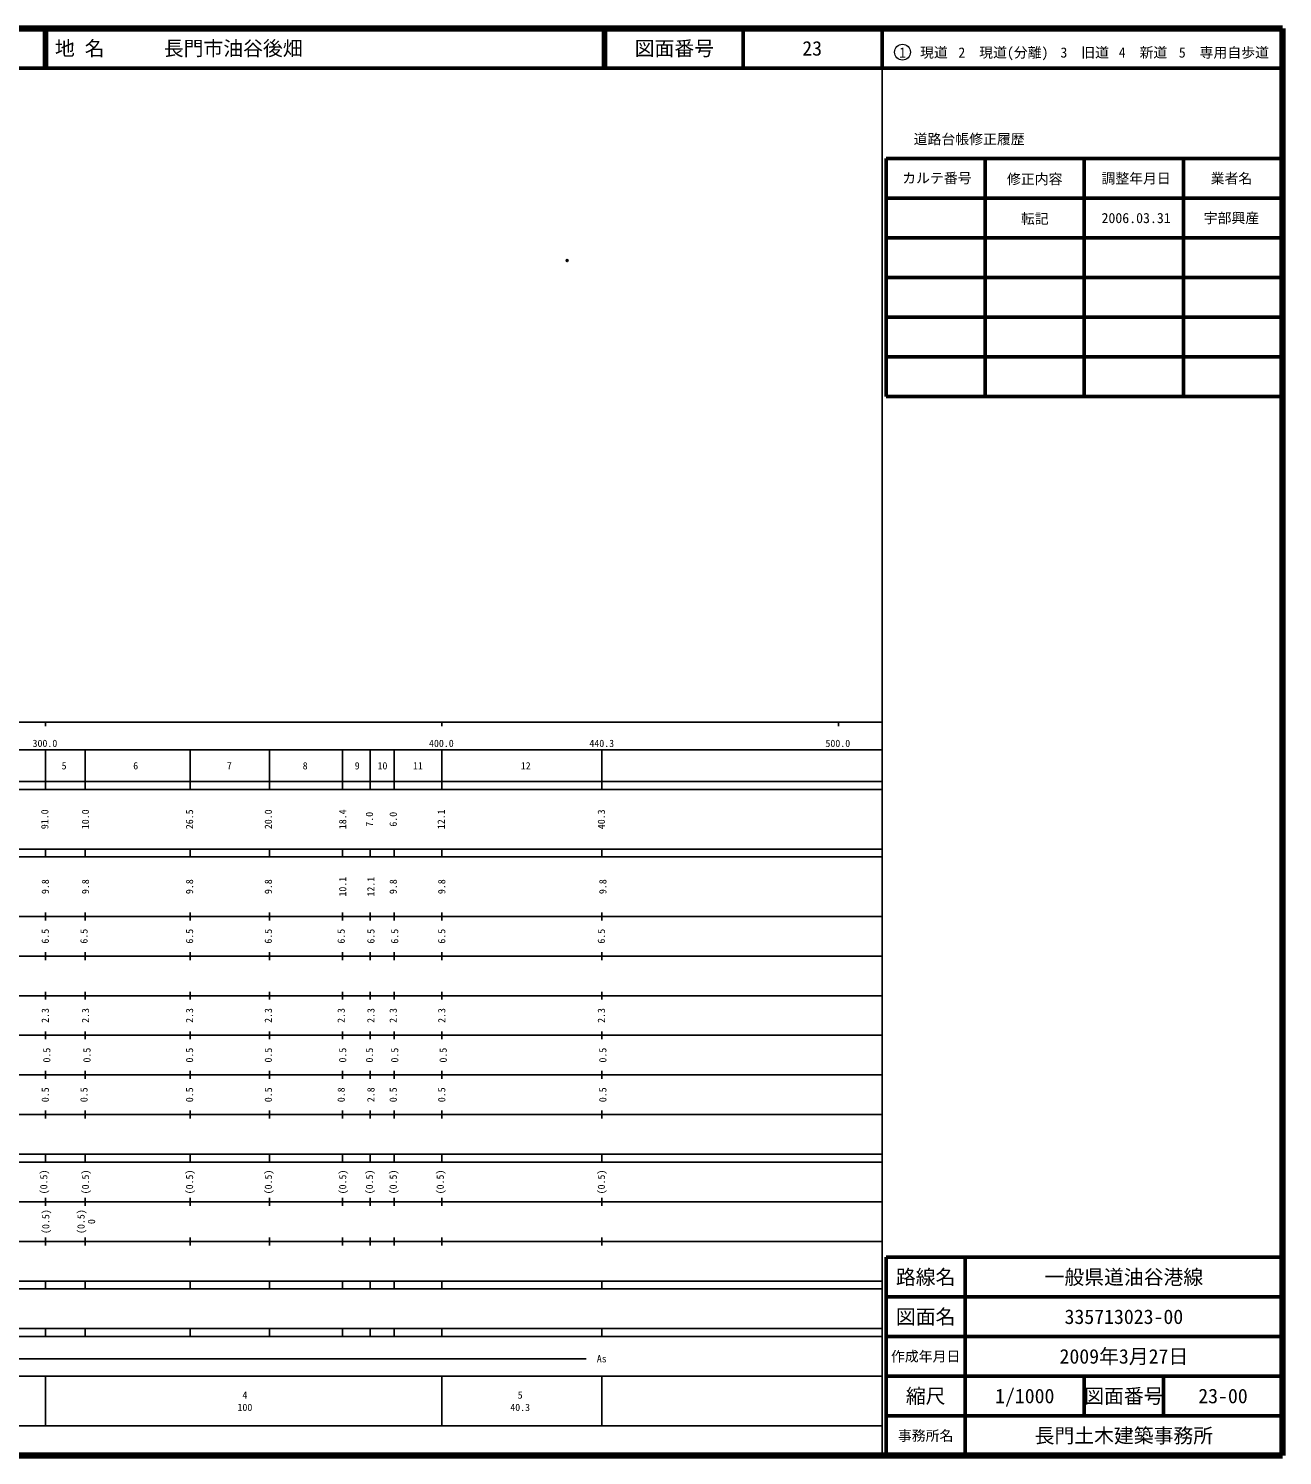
# Model space of a CAD drawing. Units: millimetres on the paper. Extents: x 40 to 680, y 20 to 380.
# Drawn here: x 363.7 to 680, y 20 to 380 of the extents above; entities that cross this region are included whole.
import ezdxf
from ezdxf.enums import TextEntityAlignment as Align

# ---------------------------------------------------------------- set-up
doc = ezdxf.new("R2010")
doc.units = ezdxf.units.MM
doc.header["$PDMODE"] = 32
doc.header["$PDSIZE"] = 0.5
doc.layers.add('M-OTRS', color=6, linetype='Continuous')
for name, color, linetype, lineweight in [('M-TTL', 2, 'Continuous', 140), ('M-TTL-BAND', 7, 'Continuous', 25), ('M-TTL-FRAM', 2, 'Continuous', 50), ('M-TTL-LINE', 7, 'Continuous', 50), ('M-TTL-TXT', 7, 'Continuous', 13)]:
    doc.layers.add(name, color=color, linetype=linetype, lineweight=lineweight)
doc.styles.add('ＭＳ ゴシック', font='')
doc.styles.get('ＭＳ ゴシック').set_extended_font_data('MS Gothic')

msp = doc.modelspace()

# ---------------------------------------------------------------- linework, layer by layer
at = {"layer": 'M-OTRS'}
msp.add_point((499.556, 321.455), dxfattribs=at)
at = {"layer": 'M-TTL'}
for p, q in [((680, 380), (40, 380)), ((680, 20), (680, 380)), ((40, 20), (680, 20))]:
    msp.add_line(p, q, dxfattribs=at)
at = {"layer": 'M-TTL-BAND'}
for p, q in [((579, 20), (579, 370)), ((40, 205), (579, 205)), ((368, 205), (368, 204)), ((468, 205), (468, 204)), ((568, 205), (568, 204)), ((68, 198), (579, 198)), ((368, 198), (368, 188)), ((378, 198), (378, 188)), ((404.5, 198), (404.5, 188)), ((424.5, 198), (424.5, 188)), ((442.9, 198), (442.9, 188)), ((449.9, 198), (449.9, 188)), ((455.9, 198), (455.9, 188)), ((468, 198), (468, 188)), ((508.3, 198), (508.3, 188)), ((40, 190), (579, 190)), ((40, 188), (579, 188)), ((40, 173), (579, 173)), ((368, 171), (368, 173)), ((378, 173), (378, 171)), ((404.5, 173), (404.5, 171)), ((424.5, 173), (424.5, 171)), ((442.9, 173), (442.9, 171)), ((449.9, 173), (449.9, 171)), ((455.9, 173), (455.9, 171)), ((468, 171), (468, 173)), ((508.3, 173), (508.3, 171)), ((40, 171), (579, 171)), ((40, 156), (579, 156)), ((368, 155), (368, 157)), ((378, 157), (378, 155)), ((404.5, 157), (404.5, 155)), ((424.5, 157), (424.5, 155)), ((442.9, 157), (442.9, 155)), ((449.9, 157), (449.9, 155)), ((455.9, 157), (455.9, 155)), ((468, 155), (468, 157)), ((508.3, 157), (508.3, 155)), ((46, 146), (579, 146)), ((368, 145), (368, 147)), ((378, 147), (378, 145)), ((404.5, 147), (404.5, 145)), ((424.5, 147), (424.5, 145)), ((442.9, 147), (442.9, 145)), ((449.9, 147), (449.9, 145)), ((455.9, 147), (455.9, 145)), ((468, 145), (468, 147)), ((508.3, 147), (508.3, 145)), ((368, 135), (368, 137)), ((378, 137), (378, 135)), ((404.5, 137), (404.5, 135)), ((424.5, 137), (424.5, 135)), ((442.9, 137), (442.9, 135)), ((449.9, 137), (449.9, 135)), ((455.9, 137), (455.9, 135)), ((468, 135), (468, 137)), ((508.3, 137), (508.3, 135)), ((52, 136), (579, 136)), ((46, 126), (579, 126)), ((368, 125), (368, 127)), ((378, 127), (378, 125)), ((404.5, 127), (404.5, 125)), ((424.5, 127), (424.5, 125)), ((442.9, 127), (442.9, 125)), ((449.9, 127), (449.9, 125)), ((455.9, 127), (455.9, 125)), ((468, 125), (468, 127)), ((508.3, 127), (508.3, 125)), ((52, 116), (579, 116)), ((368, 115), (368, 117)), ((378, 117), (378, 115)), ((404.5, 117), (404.5, 115)), ((424.5, 117), (424.5, 115)), ((442.9, 117), (442.9, 115)), ((449.9, 117), (449.9, 115)), ((455.9, 117), (455.9, 115)), ((468, 115), (468, 117)), ((508.3, 117), (508.3, 115)), ((46, 106), (579, 106)), ((368, 105), (368, 107)), ((378, 107), (378, 105)), ((404.5, 107), (404.5, 105)), ((424.5, 107), (424.5, 105)), ((442.9, 107), (442.9, 105)), ((449.9, 107), (449.9, 105)), ((455.9, 107), (455.9, 105)), ((468, 105), (468, 107)), ((508.3, 107), (508.3, 105)), ((40, 96), (579, 96)), ((40, 94), (579, 94)), ((368, 94), (368, 96)), ((378, 96), (378, 94)), ((404.5, 96), (404.5, 94)), ((424.5, 96), (424.5, 94)), ((442.9, 96), (442.9, 94)), ((449.9, 96), (449.9, 94)), ((455.9, 96), (455.9, 94)), ((468, 94), (468, 96)), ((508.3, 96), (508.3, 94)), ((49, 84), (579, 84)), ((368, 83), (368, 85)), ((378, 85), (378, 83)), ((404.5, 85), (404.5, 83)), ((424.5, 85), (424.5, 83)), ((442.9, 85), (442.9, 83)), ((449.9, 85), (449.9, 83)), ((455.9, 85), (455.9, 83)), ((468, 83), (468, 85)), ((508.3, 85), (508.3, 83)), ((40, 74), (579, 74)), ((368, 73), (368, 75)), ((378, 75), (378, 73)), ((404.5, 75), (404.5, 73)), ((424.5, 75), (424.5, 73)), ((442.9, 75), (442.9, 73)), ((449.9, 75), (449.9, 73)), ((455.9, 75), (455.9, 73)), ((468, 73), (468, 75)), ((508.3, 75), (508.3, 73)), ((40, 64), (579, 64)), ((40, 62), (579, 62)), ((368, 62), (368, 64)), ((378, 64), (378, 62)), ((404.5, 64), (404.5, 62)), ((424.5, 64), (424.5, 62)), ((442.9, 64), (442.9, 62)), ((449.9, 64), (449.9, 62)), ((455.9, 64), (455.9, 62)), ((468, 62), (468, 64)), ((508.3, 64), (508.3, 62)), ((40, 52), (579, 52)), ((368, 50), (368, 52)), ((378, 52), (378, 50)), ((404.5, 52), (404.5, 50)), ((424.5, 52), (424.5, 50)), ((442.9, 52), (442.9, 50)), ((449.9, 52), (449.9, 50)), ((455.9, 52), (455.9, 50)), ((468, 50), (468, 52)), ((508.3, 52), (508.3, 50)), ((40, 50), (579, 50)), ((70.805, 44.406), (504.33, 44.406)), ((40, 40), (579, 40)), ((368, 40), (368, 27.5)), ((468, 40), (468, 27.5)), ((508.3, 40), (508.3, 27.5)), ((68, 27.5), (579, 27.5))]:
    msp.add_line(p, q, dxfattribs=at)
at = {"layer": 'M-TTL-FRAM'}
for p, q in [((580, 347.197), (580, 287.197)), ((580, 347.197), (680, 347.197)), ((580, 287.197), (680, 287.197)), ((680, 70), (580, 70)), ((580, 70), (580, 20))]:
    msp.add_line(p, q, dxfattribs=at)
at = {"layer": 'M-TTL-LINE'}
for p, q in [((367.75, 380), (367.75, 370)), ((368.25, 380), (368.25, 370)), ((508.747, 380), (508.747, 370)), ((509.247, 380), (509.247, 370)), ((543.997, 380), (543.997, 370)), ((579, 380), (579, 370)), ((40, 370), (680, 370)), ((605, 347.197), (605, 287.197)), ((630, 347.197), (630, 287.197)), ((655, 347.197), (655, 287.197)), ((580, 337.197), (680, 337.197)), ((580, 327.197), (680, 327.197)), ((580, 317.197), (680, 317.197)), ((580, 307.197), (680, 307.197)), ((580, 297.197), (680, 297.197)), ((600, 70), (600, 20)), ((680, 60), (580, 60)), ((680, 50), (580, 50)), ((680, 40), (580, 40)), ((630, 40), (630, 30)), ((650, 40), (650, 30)), ((680, 30), (580, 30))]:
    msp.add_line(p, q, dxfattribs=at)
at = {"layer": 'M-TTL-TXT'}
msp.add_circle((584.147, 374.034), 2, dxfattribs=at)

# ---------------------------------------------------------------- texts
at = {"layer": 'M-TTL-BAND', "style": 'ＭＳ ゴシック'}
for s, p in [('300.0', (367.844, 198.195)), ('400.0', (467.844, 198.195)), ('440.3', (508.3, 198.195)), ('500.0', (567.844, 198.195))]:
    msp.add_text(s, height=1.833, dxfattribs=at).set_placement(p, align=Align.BOTTOM_CENTER)
for s, p in [('5', (372.679, 194)), ('6', (390.736, 194)), ('7', (414.362, 194)), ('8', (433.488, 194)), ('9', (446.613, 194)), ('10', (452.988, 194)), ('11', (461.939, 194)), ('12', (489.122, 194)), ('As', (508.3, 44.406)), ('4', (418.288, 35.238)), ('5', (487.718, 35.238)), ('100', (418.288, 32.131)), ('40.3', (487.718, 32.131))]:
    msp.add_text(s, height=1.833, dxfattribs=at).set_placement(p, align=Align.MIDDLE_CENTER)
for s, p in [('91.0', (367.802, 180.5)), ('10.0', (378.056, 180.5)), ('26.5', (404.307, 180.5)), ('20.0', (424.183, 180.5)), ('18.4', (442.933, 180.5)), ('7.0', (449.684, 180.5)), ('6.0', (455.684, 180.5)), ('12.1', (467.802, 180.5)), ('40.3', (508.186, 180.5)), ('10.1', (442.933, 163.5)), ('12.1', (450.059, 163.5)), ('9.8', (367.92, 163.5)), ('9.8', (378.056, 163.5)), ('9.8', (404.307, 163.5)), ('9.8', (424.183, 163.5)), ('9.8', (455.684, 163.5)), ('9.8', (467.92, 163.5)), ('9.8', (508.561, 163.5)), ('6.5', (367.92, 151)), ('6.5', (377.681, 151)), ('6.5', (404.307, 151)), ('6.5', (424.183, 151)), ('6.5', (442.558, 151)), ('6.5', (450.059, 151)), ('6.5', (456.059, 151)), ('6.5', (467.92, 151)), ('6.5', (508.186, 151)), ('2.3', (367.92, 131)), ('2.3', (378.056, 131)), ('2.3', (404.307, 131)), ('2.3', (424.183, 131)), ('2.3', (442.558, 131)), ('2.3', (450.059, 131)), ('2.3', (455.684, 131)), ('2.3', (467.92, 131)), ('2.3', (508.186, 131)), ('0.5', (368.295, 121)), ('0.5', (378.431, 121)), ('0.5', (404.307, 121)), ('0.5', (424.183, 121)), ('0.5', (442.933, 121)), ('0.5', (449.684, 121)), ('0.5', (456.059, 121)), ('0.5', (468.295, 121)), ('0.5', (508.561, 121)), ('0.5', (367.92, 111)), ('0.5', (377.681, 111)), ('0.5', (404.307, 111)), ('0.5', (424.183, 111)), ('0.8', (442.558, 111)), ('2.8', (450.059, 111)), ('0.5', (455.684, 111)), ('0.5', (467.92, 111)), ('0.5', (508.561, 111)), ('(0.5)', (367.545, 89)), ('(0.5)', (378.056, 89)), ('(0.5)', (404.307, 89)), ('(0.5)', (424.183, 89)), ('(0.5)', (442.933, 89)), ('(0.5)', (449.684, 89)), ('(0.5)', (455.684, 89)), ('(0.5)', (467.545, 89)), ('(0.5)', (508.186, 89)), ('(0.5)', (368.037, 79)), ('(0.5)', (376.931, 79)), ('0', (379.587, 79))]:
    msp.add_text(s, height=1.833, rotation=90, dxfattribs=at).set_placement(p, align=Align.MIDDLE_CENTER)
at = {"layer": 'M-TTL-TXT', "style": 'ＭＳ ゴシック'}
msp.add_text('地 名      長門市油谷後畑', height=3.666, dxfattribs=at).set_placement((370.38, 375), align=Align.MIDDLE_LEFT)
for s, height, p in [('図面番号', 3.666, (526.622, 375)), ('23', 3.666, (561.372, 375)), ('1\u3000現道', 2.566, (589.448, 373.958)), ('2\u3000現道(分離)', 2.566, (609.619, 373.958)), ('3\u3000旧道', 2.566, (630.121, 373.958)), ('4\u3000新道', 2.566, (644.824, 373.958)), ('5\u3000専用自歩道', 2.566, (665.228, 373.958)), ('道路台帳修正履歴', 2.566, (600.968, 352.113)), ('カルテ番号', 2.566, (592.839, 342.277)), ('修正内容', 2.566, (617.509, 342.023)), ('調整年月日', 2.566, (643.089, 342.197)), ('業者名', 2.566, (667.134, 342.197)), ('転記', 2.566, (617.509, 332.023)), ('2006.03.31', 2.566, (643.089, 332.197)), ('宇部興産', 2.566, (667.134, 332.197)), ('路線名', 3.666, (590, 65)), ('一般県道油谷港線', 3.666, (640, 65)), ('図面名', 3.666, (590, 55)), ('335713023-00', 3.666, (640, 55)), ('2009年3月27日', 3.666, (640, 45)), ('作成年月日', 2.566, (590, 45)), ('縮尺', 3.666, (590, 35)), ('1/1000', 3.666, (615, 35)), ('図面番号', 3.666, (640, 35)), ('23-00', 3.666, (665, 35)), ('事務所名', 2.566, (590, 25)), ('長門土木建築事務所', 3.666, (640, 25))]:
    msp.add_text(s, height=height, dxfattribs=at).set_placement(p, align=Align.MIDDLE_CENTER)

doc.saveas('drawing.dxf')
